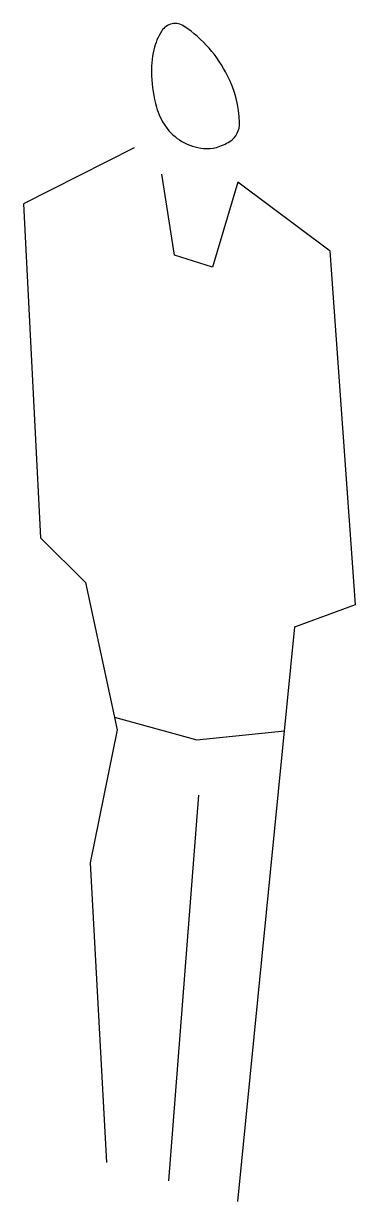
# Model space of a CAD drawing. Extents: x -0.19 to 0.29, y -0.02 to 1.69.
import ezdxf

# ---------------------------------------------------------------- set-up
doc = ezdxf.new("R2010")
doc.units = 0
doc.header["$LTSCALE"] = 10
doc.header["$MEASUREMENT"] = 0
doc.layers.get('0').update_dxf_attribs({"linetype": 'CONTINUOUS'})

msp = doc.modelspace()

# ---------------------------------------------------------------- linework, layer by layer
msp.add_lwpolyline([(0.0131, 1.6765, 0.087062), (0.0018, 1.6493, 0.067049), (-0.0017, 1.6114, 0.05679), (0.0055, 1.5662, 0.085325), (0.0186, 1.5386, 0.108809), (0.0424, 1.5167, 0.106814), (0.0737, 1.5066, 0.090619), (0.0922, 1.5081, 0.078775), (0.1116, 1.5167, 0.262854), (0.1258, 1.5439, 0.108723), (0.1084, 1.6118, 0.127557), (0.0458, 1.6831, 0.421814)], format="xyb", close=True)
for points in [[(-0.0269, 1.5073), (-0.1868, 1.4267), (-0.1622, 0.9436), (-0.097, 0.8788), (-0.0512, 0.666), (-0.0906, 0.4736), (-0.067, 0.0405)], [(0.1233, -0.016), (0.2055, 0.8148), (0.2933, 0.8472), (0.2566, 1.3581), (0.1233, 1.4577), (0.0866, 1.3347), (0.0315, 1.3524), (0.0132, 1.4695)], [(-0.0551, 0.6841), (0.0639, 0.6513), (0.1907, 0.6645)], [(0.0663, 0.5713), (0.0231, 0.0137)]]:
    msp.add_lwpolyline(points)

doc.saveas('drawing.dxf')
